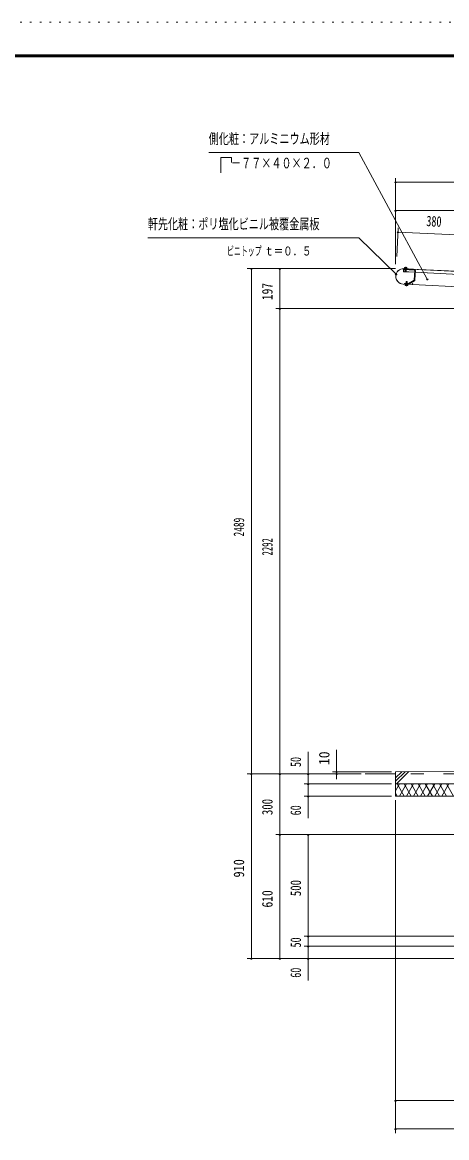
# Model space of a CAD drawing. Units: millimetres, scale not verified. Extents: x -25244 to 25244, y -10500 to 10500.
# Drawn here: x 10450 to 15674, y -3237 to 10500 of the extents above; entities that cross this region are included whole.
import ezdxf
from ezdxf.enums import TextEntityAlignment as Align

# ---------------------------------------------------------------- set-up
doc = ezdxf.new("R2010")
doc.units = ezdxf.units.MM
doc.header["$LTSCALE"] = 40
for name, pattern in [('USER2', [10, 4, -6]), ('USER3', [24, 12, -5, 2, -5]), ('USER4', [3, 0.5, -2.5])]:
    doc.linetypes.add(name, pattern=pattern)
for name, color, linetype, lineweight in [('0-6_2-02BOLD', 7, 'Continuous', 18), ('0-7_2-12HIDDEN', 3, 'USER2', 18), ('0-8_2-22CENTER', 3, 'USER3', 18), ('0-9_2-42THIN', 4, 'Continuous', 18), ('0-A_2-52DIM', 3, 'Continuous', 18), ('0-B_2-62HATCH', 2, 'Continuous', 18), ('0-C_F-F1PAPER', 5, 'Continuous', 18), ('0-D_F-E_J_ADD', 5, 'USER4', 18)]:
    doc.layers.add(name, color=color, linetype=linetype, lineweight=lineweight)
doc.styles.add('ＭＳ ゴシック', font='')
doc.styles.get('ＭＳ ゴシック').set_extended_font_data('MS Gothic')

msp = doc.modelspace()

# ---------------------------------------------------------------- linework, layer by layer
at = {"layer": '0-6_2-02BOLD'}
for p, q in [((20171.27, 7218.25), (15144.07, 7464.12)), ((15144.13, 7465.37), (20171.33, 7219.5)), ((15154.94, 7470.07), (15155.36, 7478.81)), ((15162.57, 7478.46), (15162.14, 7469.73)), ((15176.57, 7469.04), (15176.99, 7477.76)), ((15280.21, 7443.19), (15274.57, 7328.01)), ((15282.57, 7327.62), (15288.2, 7442.8)), ((15287.12, 7420.83), (15992.03, 7386.35)), ((15173.78, 7304.46), (15188.75, 7303.74)), ((15272.39, 7324.37), (15204.16, 7283.55)), ((15208.26, 7276.69), (15276.5, 7317.51)), ((15138.08, 7275.18), (15250.94, 7269.66)), ((15251.01, 7270.9), (15138.14, 7276.43)), ((15172.38, 7269.49), (15171.96, 7260.76)), ((15186.38, 7260.07), (15186.8, 7268.8)), ((15896.77, 7239.31), (15253.8, 7270.77)), ((15044.45, 1244.93), (14669.45, 1244.93)), ((15044.45, 1269.93), (20667.45, 1311.58))]:
    msp.add_line(p, q, dxfattribs=at)
for points in [[(15279.14, 7421.22), (15142.3, 7427.91), (15144.13, 7465.37)], [(15147.44, 7466.45), (15264.05, 7460.75), (15263.99, 7459.5)], [(15275.85, 7456.42), (15149, 7462.62), (15148.61, 7454.63), (15275.46, 7448.42)], [(15155.36, 7478.81), (15157.6, 7479.96), (15182.07, 7478.78), (15184.19, 7477.42), (15183.78, 7468.69)], [(15161.1, 7454.02), (15160.19, 7434.78), (15175.17, 7434.06), (15176.09, 7453.28)], [(15175.17, 7434.06), (15172.55, 7431.69), (15162.57, 7432.17), (15160.19, 7434.78)], [(15201.35, 7282.85), (15155.34, 7285.1), (15154.95, 7277.11), (15200.96, 7274.86)], [(15187.79, 7283.51), (15188.75, 7303.74), (15186.38, 7306.36), (15176.39, 7306.84), (15173.78, 7304.46), (15172.8, 7284.24)], [(15253.63, 7273.28), (15254.18, 7284.52), (15255.42, 7284.46), (15254.88, 7273.22)], [(15194.01, 7268.45), (15193.59, 7259.72), (15191.34, 7258.57), (15166.87, 7259.74), (15164.75, 7261.11), (15165.17, 7269.83)], [(19794.45, 969.93), (15044.45, 969.93), (15044.45, 1269.93)], [(19794.45, 494.93), (19794.45, 1119.93), (15044.45, 1119.93)]]:
    msp.add_lwpolyline(points, dxfattribs=at)
for points in [[(15184.97, 7468.63), (15153.75, 7470.13), (15153.55, 7466.13), (15184.77, 7464.64)], [(15195.39, 7272.39), (15164.17, 7273.89), (15163.98, 7269.89), (15195.2, 7268.4)]]:
    msp.add_lwpolyline(points, close=True, dxfattribs=at)
for centre, radius, start, end in [((15142.76, 7370.81), 95.75, 87.19998, 267.19998), ((15142.76, 7370.81), 94.5, 89.17036, 267.19998), ((15158.75, 7474.1), 5.79, 48.70595, 87.25218), ((15168.82, 7458.12), 21.27, 67.42085, 107.0813), ((15180.37, 7473.06), 5.79, 87.25218, 125.78362), ((15275.22, 7443.43), 5, 357.2, 87.19998), ((15275.22, 7443.43), 13, 357.2, 87.19998), ((15201.59, 7287.84), 5, 267.19998, 300.88449), ((15270.08, 7328.23), 4.5, 300.90262, 357.21434), ((15270.08, 7328.23), 12.5, 300.89085, 357.19966), ((15168.58, 7265.46), 5.79, 267.25218, 305.78362), ((15180.13, 7280.41), 21.27, 247.42085, 287.0813), ((15190.2, 7264.42), 5.79, 228.70595, 267.25218), ((15201.59, 7287.84), 13, 267.19998, 300.88791), ((15251.13, 7273.4), 3.75, 267.19998, 357.19998), ((15251.13, 7273.4), 2.5, 267.19998, 357.19998)]:
    msp.add_arc(centre, radius, start, end, dxfattribs=at)
at = {"layer": '0-7_2-12HIDDEN'}
for p, q in [((15279.19, 7422.46), (15142.36, 7429.16)), ((15992.09, 7387.6), (15287.19, 7422.08)), ((21794.45, 1244.93), (15044.45, 1244.93))]:
    msp.add_line(p, q, dxfattribs=at)
at = {"layer": '0-8_2-22CENTER'}
for p, q in [((15167.39, 7429.18), (15170.36, 7489.85)), ((15181.55, 7309.34), (15178.58, 7248.68))]:
    msp.add_line(p, q, dxfattribs=at)
at = {"layer": '0-9_2-42THIN'}
for p, q in [((15163.11, 7453.92), (15162.09, 7432.69)), ((15173.07, 7432.16), (15174.09, 7453.38)), ((15175.87, 7306.36), (15174.8, 7284.15)), ((15185.79, 7283.61), (15186.85, 7305.84))]:
    msp.add_line(p, q, dxfattribs=at)
at = {"layer": '0-A_2-52DIM'}
for p, q in [((12894.32, 8836.38), (12894.32, 8644.93)), ((15054.46, 8532.46), (15034.46, 8532.46)), ((15044.46, 7521.42), (15044.46, 8582.47)), ((15044.46, 8532.46), (21206.96, 8532.46)), ((15054.46, 8182.46), (15034.46, 8182.46)), ((15044.46, 8182.46), (21206.96, 8182.46)), ((15076.81, 7967.24), (15059.72, 7617.66)), ((15084.37, 7917.3), (15064.37, 7917.3)), ((20018.46, 7675.51), (15074.37, 7917.3)), ((15045.31, 7467.43), (13219.45, 7467.43)), ((13279.45, 7467.43), (13259.45, 7467.43)), ((13269.45, 7467.43), (13269.45, -1030.07)), ((13629.45, 7467.43), (13609.45, 7467.43)), ((13619.45, -1030.07), (13619.45, 7467.43)), ((15061.47, 7397.25), (15041.47, 7397.25)), ((15444.72, 7336.96), (15424.72, 7336.96)), ((13569.45, 6974.93), (15823.82, 6974.93)), ((13629.45, 6974.93), (13609.45, 6974.93)), ((13969.45, 1514.93), (13969.45, 699.93)), ((14319.45, 1177.83), (14319.45, 1539.93)), ((14619.45, 1244.93), (13219.45, 1244.93)), ((13279.45, 1244.93), (13259.45, 1244.93)), ((13629.45, 1244.93), (13609.45, 1244.93)), ((13979.45, 1244.93), (13959.45, 1244.93)), ((14994.45, 1269.93), (14269.45, 1269.93)), ((14329.45, 1269.93), (14309.45, 1269.93)), ((14329.45, 1244.93), (14309.45, 1244.93)), ((14994.45, 1119.93), (13919.45, 1119.93)), ((13979.45, 1119.93), (13959.45, 1119.93)), ((13919.45, 969.93), (14994.45, 969.93)), ((13979.45, 969.93), (13959.45, 969.93)), ((15044.45, 919.93), (15044.45, -3180.07)), ((18719.46, 494.93), (13569.45, 494.93)), ((13629.45, 494.93), (13609.45, 494.93)), ((13979.45, 494.93), (13959.45, 494.93)), ((13969.45, 494.93), (13969.45, -1300.07)), ((18719.46, -755.07), (13919.45, -755.07)), ((13979.45, -755.07), (13959.45, -755.07)), ((13919.45, -880.07), (18719.46, -880.07)), ((13979.45, -880.07), (13959.45, -880.07)), ((13219.45, -1030.07), (18719.46, -1030.07)), ((13279.45, -1030.07), (13259.45, -1030.07)), ((13629.45, -1030.07), (13609.45, -1030.07)), ((13979.45, -1030.07), (13959.45, -1030.07)), ((15054.45, -2780.07), (15034.45, -2780.07)), ((21794.45, -2780.07), (15044.45, -2780.07)), ((15054.45, -3130.07), (15034.45, -3130.07)), ((15044.45, -3130.07), (21794.45, -3130.07))]:
    msp.add_line(p, q, dxfattribs=at)
for points in [[(15434.72, 7336.96), (14594.32, 8894.93), (12744.32, 8894.93)], [(12894.32, 8836.38), (13023.1, 8836.38), (13023.1, 8771.98)], [(11994.32, 7844.93), (14594.32, 7844.93), (15051.47, 7397.25)]]:
    msp.add_lwpolyline(points, dxfattribs=at)
for centre in [(15044.46, 8532.46), (15044.46, 8182.46), (15074.37, 7917.3), (13269.45, 7467.43), (13619.45, 7467.43), (15051.47, 7397.25), (15434.72, 7336.96), (13619.45, 6974.93), (13269.45, 1244.93), (13619.45, 1244.93), (13969.45, 1244.93), (14319.45, 1269.93), (14319.45, 1244.93), (13969.45, 1119.93), (13969.45, 969.93), (13619.45, 494.93), (13969.45, 494.93), (13969.45, -755.07), (13969.45, -880.07), (13269.45, -1030.07), (13619.45, -1030.07), (13969.45, -1030.07), (15044.45, -2780.07), (15044.45, -3130.07)]:
    msp.add_arc(centre, 10, 180, 0, dxfattribs=at)
at = {"layer": '0-B_2-62HATCH'}
for p, q in [((15163.48, 1270.81), (15044.45, 1151.78)), ((15044.45, 1194.21), (15120.74, 1270.5)), ((15055.03, 1119.93), (15206.22, 1271.13)), ((15044.45, 1035.64), (15093.12, 1119.93)), ((15064.25, 1119.93), (15150.85, 969.93)), ((15179.72, 1119.93), (15093.12, 969.93)), ((15237.45, 969.93), (15150.85, 1119.93)), ((15179.72, 969.93), (15266.32, 1119.93)), ((15237.46, 1119.93), (15324.06, 969.93)), ((15352.93, 1119.93), (15266.32, 969.93)), ((15410.66, 969.93), (15324.06, 1119.93)), ((15352.93, 969.93), (15439.52, 1119.93)), ((15410.66, 1119.93), (15497.26, 969.93)), ((15526.13, 1119.93), (15439.53, 969.93)), ((15583.87, 969.93), (15497.26, 1119.93)), ((15526.13, 969.93), (15612.73, 1119.93)), ((15583.87, 1119.93), (15670.47, 969.93)), ((15699.34, 1119.93), (15612.73, 969.93)), ((15670.47, 1119.93), (15757.07, 969.93)), ((15064.25, 969.93), (15044.45, 1004.22))]:
    msp.add_line(p, q, dxfattribs=at)
at = {"layer": '0-C_F-F1PAPER'}
for points in [[(24743.96, -10000), (-3956.04, -10000), (-3956.04, 10100), (24743.96, 10100)], [(24741.46, -9997.5), (-3953.54, -9997.5), (-3953.54, 10097.5), (24741.46, 10097.5)], [(24738.96, -9995), (24738.96, 10095), (-3951.04, 10095), (-3951.04, -9995)], [(24736.46, -9992.5), (-3948.54, -9992.5), (-3948.54, 10092.5), (24736.46, 10092.5)], [(24733.96, -9990), (24733.96, 10090), (-3946.04, 10090), (-3946.04, -9990)], [(24731.46, -9987.5), (-3943.54, -9987.5), (-3943.54, 10087.5), (24731.46, 10087.5)], [(24728.96, -9985), (24728.96, 10085), (-3941.04, 10085), (-3941.04, -9985)], [(24726.46, -9982.5), (-3938.54, -9982.5), (-3938.54, 10082.5), (24726.46, 10082.5)], [(24723.96, -9980), (-3936.04, -9980), (-3936.04, 10080), (24723.96, 10080)], [(24721.46, -9977.5), (-3933.54, -9977.5), (-3933.54, 10077.5), (24721.46, 10077.5)], [(24718.96, -9975), (24718.96, 10075), (-3931.04, 10075), (-3931.04, -9975)]]:
    msp.add_lwpolyline(points, close=True, dxfattribs=at)
at = {"layer": '0-D_F-E_J_ADD'}
msp.add_lwpolyline([(25243.96, -10500), (-4456.04, -10500), (-4456.04, 10500), (25243.96, 10500)], close=True, dxfattribs=at)

# ---------------------------------------------------------------- texts
at = {"layer": '0-A_2-52DIM', "color": 7, "style": 'ＭＳ ゴシック'}
for s, height, width, p in [('側化粧：アルミニウム形材', 130.2, 0.7, (12744.32, 8962.69)), ('\u3000－７７×４０×２．０', 130.2, 0.7, (12894.32, 8662.7)), ('軒先化粧：ポリ塩化ビニル被覆金属板', 130.2, 0.7, (11994.32, 7912.7)), ('ビニトップ ', 110.7, 0.55, (12969.32, 7594.93)), ('ｔ＝０．５', 110.7, 0.75, (13428.6, 7594.93))]:
    msp.add_text(s, height=height, dxfattribs=dict(at, width=width)).set_placement(p, align=Align.BOTTOM_LEFT)
for s, rotation, width, p in [('380', 357.201, 0.7, (15419.24, 7950.5)), ('197', 90, 0.8, (13569.46, 7077.55)), ('2489', 90, 0.65, (13219.46, 4167.92)), ('2292', 90, 0.6, (13569.46, 3934.05)), ('10', 90, 0.95, (14269.45, 1351.99)), ('50', 90, 0.7, (13919.45, 1328.21)), ('300', 90, 0.75, (13569.45, 735.83)), ('60', 90, 0.7, (13919.45, 732.81)), ('910', 90, 0.85, (13219.45, -32.64)), ('500', 90, 0.75, (13919.45, -262.51)), ('610', 90, 0.8, (13569.45, -402.44)), ('50', 90, 0.7, (13919.45, -894.29)), ('60', 90, 0.7, (13919.45, -1267.19))]:
    msp.add_text(s, height=130.2, rotation=rotation, dxfattribs=dict(at, width=width)).set_placement(p, align=Align.BOTTOM_LEFT)

doc.saveas('drawing.dxf')
